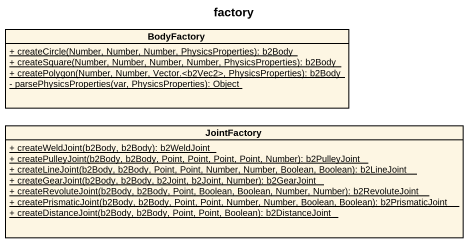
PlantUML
@startuml
title factory
hide circle
hide empty members
skinparam classAttributeIconSize 0
class BodyFactory {
  {static} + createCircle(Number, Number, Number, PhysicsProperties): b2Body
  {static} + createSquare(Number, Number, Number, Number, PhysicsProperties): b2Body
  {static} + createPolygon(Number, Number, Vector.<b2Vec2>, PhysicsProperties): b2Body
  {static} - parsePhysicsProperties(var, PhysicsProperties): Object
}
class JointFactory {
  {static} + createWeldJoint(b2Body, b2Body): b2WeldJoint
  {static} + createPulleyJoint(b2Body, b2Body, Point, Point, Point, Point, Number): b2PulleyJoint
  {static} + createLineJoint(b2Body, b2Body, Point, Point, Number, Number, Boolean, Boolean): b2LineJoint
  {static} + createGearJoint(b2Body, b2Body, b2Joint, b2Joint, Number): b2GearJoint
  {static} + createRevoluteJoint(b2Body, b2Body, Point, Boolean, Boolean, Number, Number): b2RevoluteJoint
  {static} + createPrismaticJoint(b2Body, b2Body, Point, Point, Number, Number, Boolean, Boolean): b2PrismaticJoint
  {static} + createDistanceJoint(b2Body, b2Body, Point, Point, Boolean): b2DistanceJoint
}
@enduml
